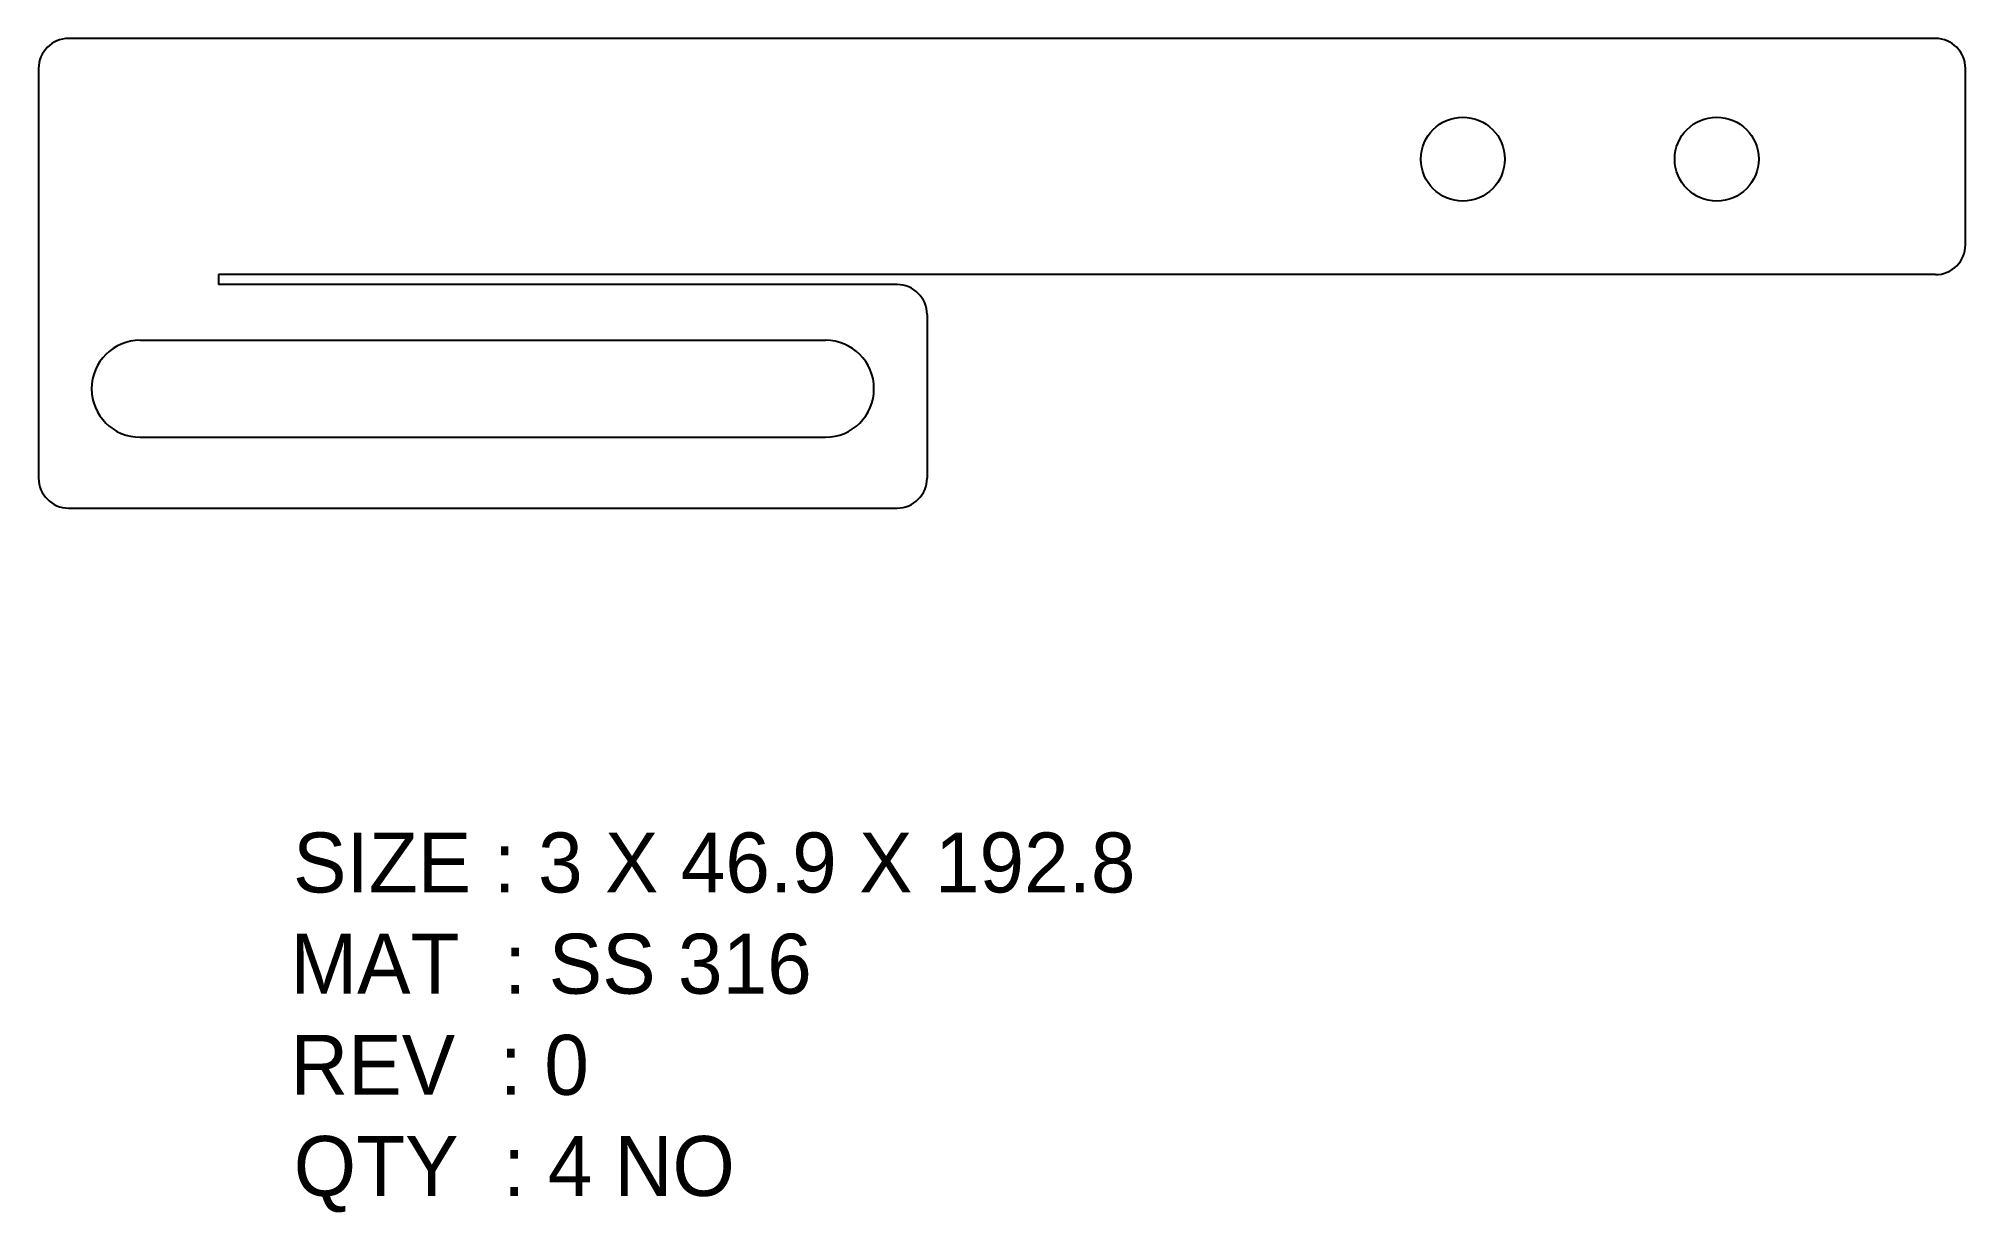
# Model space of a CAD drawing. Header units: inches. Extents: x 226 to 419, y 341 to 459.
import ezdxf

# ---------------------------------------------------------------- set-up
doc = ezdxf.new("R2010")
doc.units = ezdxf.units.IN
doc.header["$MEASUREMENT"] = 0
doc.layers.add('LaserCutting', color=3, linetype='Continuous')

msp = doc.modelspace()

# ---------------------------------------------------------------- linework, layer by layer
at = {"layer": 'LaserCutting'}
for p, q in [((416.1, 458.75), (229.3, 458.75)), ((226.3, 455.75), (226.3, 414.76)), ((419.1, 438.12), (419.1, 455.75)), ((416.1, 435.12), (244.3, 435.12)), ((244.3, 435.12), (244.3, 434.12)), ((312.2, 434.12), (244.3, 434.12)), ((315.2, 431.12), (315.2, 414.76)), ((236.46, 428.55), (305.04, 428.55)), ((236.46, 418.85), (305.04, 418.85)), ((229.3, 411.76), (312.2, 411.76))]:
    msp.add_line(p, q, dxfattribs=at)
for centre in [(368.81, 446.68), (394.21, 446.68)]:
    msp.add_circle(centre, 4.2, dxfattribs=at)
for centre, radius, start, end in [((229.3, 455.75), 3, 90, 180), ((416.1, 455.75), 3, 0, 90), ((416.1, 438.12), 3, 270, 0), ((312.2, 431.12), 3, 360, 90), ((236.46, 423.7), 4.85, 90, 270), ((305.04, 423.7), 4.85, 270, 90), ((229.3, 414.76), 3, 180, 270), ((312.2, 414.76), 3, 270, 360)]:
    msp.add_arc(centre, radius, start, end, dxfattribs=at)

# ---------------------------------------------------------------- texts
at = {"color": 7}
for s, p in [('SIZE : 3 X 46.9 X 192.8', (251.76, 373.29)), ('MAT  : SS 316', (251.49, 363.16)), ('REV  : 0', (251.49, 353.04)), ('QTY  : 4 NO', (251.83, 342.92))]:
    msp.add_text(s, height=6, dxfattribs=at).set_placement(p)

doc.saveas('drawing.dxf')
